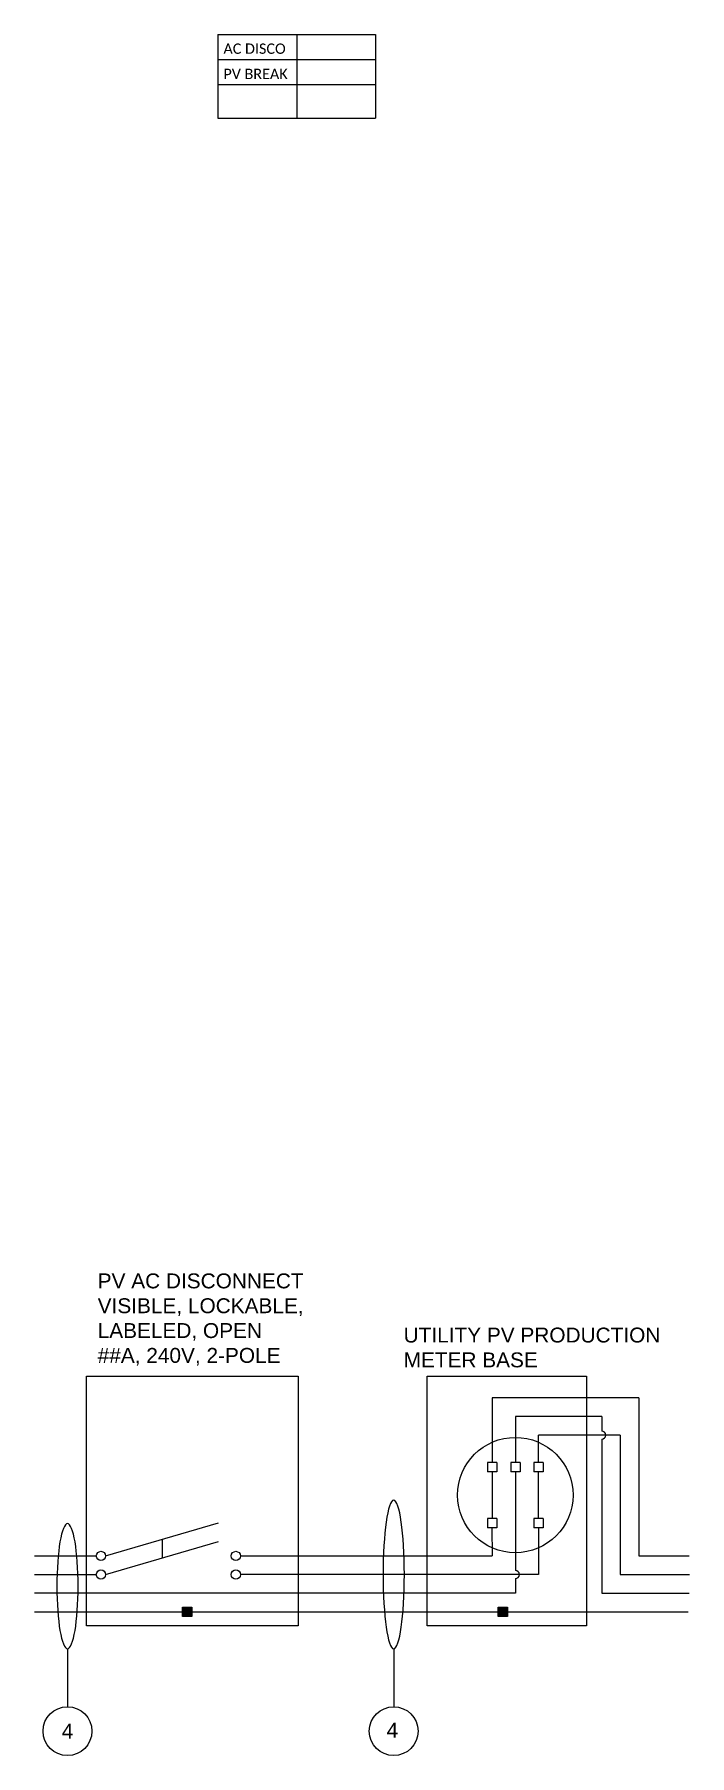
# Model space of a CAD drawing. Header units: inches. Extents: x 283.3 to 318.5, y 6.7 to 99.1.
import ezdxf

# ---------------------------------------------------------------- set-up
doc = ezdxf.new("R2010")
doc.units = ezdxf.units.IN
doc.header["$MEASUREMENT"] = 0
doc.layers.add('Ground', color=3, linetype='Continuous')
doc.layers.add('wirecallout', color=4, linetype='Continuous', lineweight=25)
doc.styles.get("Standard").update_dxf_attribs({"font": 'arial.ttf'})

# ---------------------------------------------------------------- blocks, each defined once
blk = doc.blocks.new('*T20')
at = {"color": 0, "linetype": 'ByBlock', "lineweight": -2, "transparency": 16777216}
for p, q in [((0, 0), (8.467, 0)), ((0, 0), (0, -4.497)), ((4.233, 0), (4.233, -4.497)), ((8.467, 0), (8.467, -4.497)), ((0, -1.348), (8.467, -1.348)), ((0, -2.697), (8.467, -2.697)), ((0, -4.497), (8.467, -4.497))]:
    blk.add_line(p, q, dxfattribs=at)
at = {"color": 0, "transparency": 16777216, "char_height": 0.55556, "width": 3.63333}
for s, insert, attachment_point in [('{\\fCalibri|b0|i0|c0;AC DISCO', (0.3, -1.048), 7), ('{\\fCalibri|b0|i0|c0;PV BREAK', (0.3, -2.397), 7), ('{\\fCalibri|b0|i0|c0;', (8.167, -1.048), 9), ('{\\fCalibri|b0|i0|c0;', (4.533, -2.397), 7)]:
    blk.add_mtext(s, dxfattribs=dict(at, insert=insert, attachment_point=attachment_point))
blk = doc.blocks.new('*U19')
h = blk.add_hatch(color=256)
h.dxf.hatch_style = 1
h.paths.add_polyline_path([(8.443, 0.248), (7.947, 0.248), (7.947, 0), (8.443, 0)])
h.paths.add_polyline_path([(8.443, 0), (7.947, 0), (7.947, -0.248), (8.443, -0.248)])
h = blk.add_hatch(color=256)
h.dxf.hatch_style = 1
h.paths.add_polyline_path([(25.395, 0.248), (24.899, 0.248), (24.899, 0), (25.395, 0)])
h.paths.add_polyline_path([(25.395, 0), (24.899, 0), (24.899, -0.248), (25.395, -0.248)])
for p, q in [((24.567, 11.488), (24.567, 8.016)), ((32.453, 11.488), (24.567, 11.488)), ((32.453, 11.488), (32.453, 3)), ((25.821, 10.488), (25.821, 8.016)), ((30.453, 10.488), (25.821, 10.488)), ((30.453, 10.488), (30.453, 9.703)), ((31.453, 9.488), (27.067, 9.488)), ((27.067, 8.016), (27.067, 9.488)), ((30.453, 9.273), (30.453, 1)), ((31.453, 9.488), (31.453, 2)), ((24.317, 8.016), (24.317, 7.516)), ((24.817, 8.016), (24.317, 8.016)), ((24.817, 7.516), (24.317, 7.516)), ((24.567, 7.516), (24.567, 7.004)), ((24.567, 7.516), (24.567, 5.016)), ((24.817, 8.016), (24.817, 7.516)), ((25.57, 8.016), (25.57, 7.516)), ((26.07, 8.016), (25.57, 8.016)), ((26.07, 7.516), (25.57, 7.516)), ((25.821, 7.516), (25.821, 4.222)), ((26.07, 8.016), (26.07, 7.516)), ((26.817, 8.016), (26.817, 7.516)), ((27.317, 8.016), (26.817, 8.016)), ((27.317, 7.516), (26.817, 7.516)), ((27.067, 5.016), (27.067, 7.516)), ((27.317, 8.016), (27.317, 7.516)), ((3.818, 3), (9.889, 4.771)), ((24.317, 5.016), (24.317, 4.516)), ((24.817, 5.016), (24.317, 5.016)), ((24.817, 5.016), (24.817, 4.516)), ((26.817, 5.016), (26.817, 4.516)), ((27.317, 5.016), (26.817, 5.016)), ((27.317, 5.016), (27.317, 4.516)), ((3.818, 2), (9.889, 3.771)), ((6.853, 3.885), (6.853, 2.885)), ((24.817, 4.516), (24.317, 4.516)), ((24.561, 4.516), (24.571, 3)), ((25.821, 4.222), (25.821, 2.215)), ((27.317, 4.516), (26.817, 4.516)), ((27.067, 4.516), (27.067, 2)), ((0, 3), (3.322, 3)), ((11.062, 3), (24.571, 3)), ((0, 2), (3.322, 2)), ((27.067, 2), (11.062, 2)), ((25.821, 1), (0, 1)), ((25.821, 1.785), (25.821, 1)), ((1.775, -1.99), (1.775, -5.101)), ((19.289, -1.99), (19.289, -5.101))]:
    blk.add_line(p, q)
for points in [[(14.156, -0.753), (2.802, -0.753), (2.802, 12.663), (14.156, 12.663)], [(29.634, -0.753), (21.09, -0.753), (21.09, 12.663), (29.634, 12.663)], [(7.947, 0.248), (8.443, 0.248), (8.443, -0.248), (7.947, -0.248)], [(24.899, 0.248), (25.395, 0.248), (25.395, -0.248), (24.899, -0.248)]]:
    blk.add_lwpolyline(points, close=True)
for points in [[(32.453, 3), (35.153, 3)], [(31.453, 2), (35.171, 2)], [(30.453, 1), (35.153, 1)]]:
    blk.add_lwpolyline(points)
for centre, radius in [((25.817, 6.266), 3.1), ((3.57, 3), 0.248), ((10.814, 3), 0.248), ((3.57, 2), 0.248), ((10.814, 2), 0.248), ((1.775, -6.412), 1.311), ((19.289, -6.412), 1.311)]:
    blk.add_circle(centre, radius)
for centre in [(30.453, 9.488), (25.821, 2)]:
    blk.add_arc(centre, 0.215, 270, 90)
at = {"layer": 'Ground'}
blk.add_lwpolyline([(0, 0), (35.094, 0)], dxfattribs=at)
at = {"layer": 'wirecallout', "color": 7, "extrusion": (0, 0, -1)}
for centre, major_axis, ratio in [((19.289, 2), (0, 3.99), 0.14309), ((1.775, 1.374), (0, 3.364), 0.169711)]:
    blk.add_ellipse(centre, major_axis=major_axis, ratio=ratio, dxfattribs=at)
blk.add_blockref('*T20', (9.846, 84.719))
at = {"char_height": 0.8}
for s, width, heights, insert, attachment_point in [('PV AC DISCONNECT\\PVISIBLE, LOCKABLE, LABELED, OPEN\\P##A, 240V, 2-POLE', 14.09593, [5.193], (3.396, 13.222), 7), ('\\A1;\\pxql;UTILITY PV PRODUCTION\\PMETER BASE', 14.51791, [5.98], (19.82, 13.118), 7), ('4', 15.64005, [0], (1.775, -6.412), 5), ('4', 15.64005, [0], (19.525, -5.963), 3)]:
    blk.add_mtext_dynamic_manual_height_columns(s, width=width, gutter_width=1, heights=heights, dxfattribs=dict(at, insert=insert, attachment_point=attachment_point))

msp = doc.modelspace()

# ---------------------------------------------------------------- block references
at = {"ltscale": 15}
msp.add_blockref('*U19', (283.342, 14.406), dxfattribs=at)

doc.saveas('drawing.dxf')
